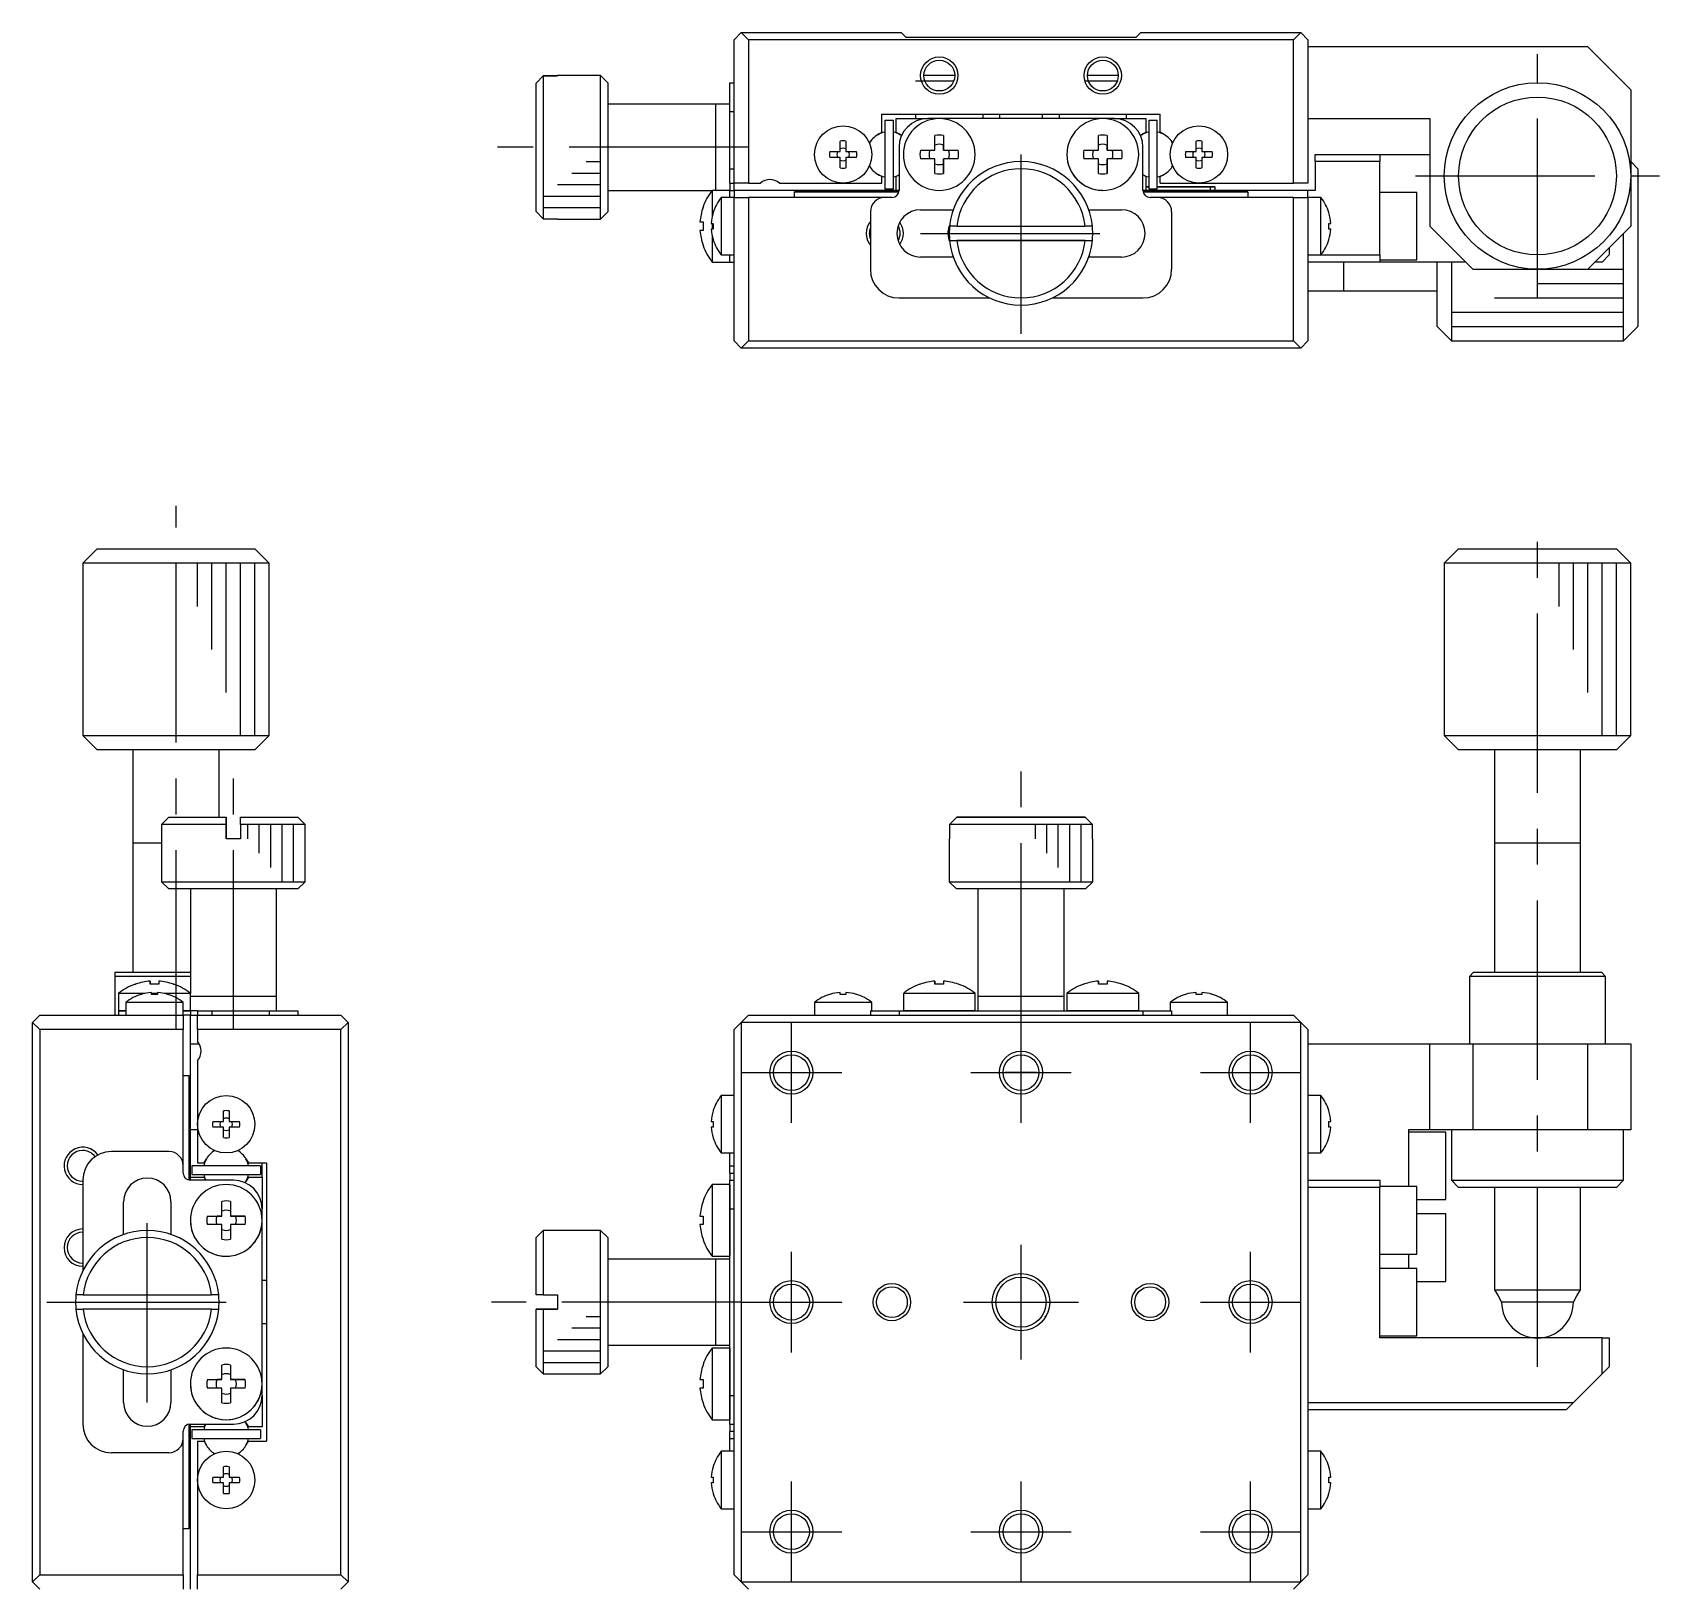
# Model space of a CAD drawing. Extents: x 156 to 438, y -4 to 167.
# Drawn here: x 197.5 to 310.9, y 58.8 to 167 of the extents above; entities that cross this region are included whole.
import ezdxf

# ---------------------------------------------------------------- set-up
doc = ezdxf.new("R2010")
doc.units = 0
doc.header["$LTSCALE"] = 10
doc.linetypes.add('CENTER', pattern=[2, 1.25, -0.25, 0.25, -0.25])
doc.layers.get('0').update_dxf_attribs({"linetype": 'CONTINUOUS'})
doc.layers.add('CENTER', color=1, linetype='CENTER')

msp = doc.modelspace()

# ---------------------------------------------------------------- linework, layer by layer
at = {"color": 7, "linetype": 'CONTINUOUS'}
for p, q in [((246.4, 166.5), (246.9, 167)), ((246.9, 167), (247.4, 166.5)), ((246.9, 167), (258.05, 167)), ((258.4, 166.65), (258.05, 167)), ((274.75, 167), (274.4, 166.65)), ((274.75, 167), (285.9, 167)), ((285.4, 166.5), (285.9, 167)), ((285.9, 167), (286.4, 166.5)), ((246.4, 156.5), (246.4, 166.5)), ((247.4, 166.5), (247.4, 156.5)), ((285.4, 166.5), (247.4, 166.5)), ((265.100005, 166.65), (258.4, 166.65)), ((267.699995, 166.65), (265.100005, 166.65)), ((274.4, 166.65), (267.699995, 166.65)), ((285.4, 156.5), (285.4, 166.5)), ((286.4, 166.5), (286.4, 156.5)), ((305.9, 166), (286.4, 166)), ((308.9, 163), (305.9, 166)), ((232.6, 163.472125), (233.1, 163.974927)), ((232.6, 154.527853), (232.6, 163.472125)), ((233.1, 163.974948), (234.1, 163.974948)), ((233.1, 163.974927), (233.1, 154.025052)), ((234.1, 163.974927), (233.1, 163.974927)), ((237.1, 164), (234.1, 164)), ((234.1, 164), (234.1, 163.974927)), ((237.1, 154), (237.1, 164)), ((237.6, 163.5), (237.1, 164)), ((237.6, 163.5), (237.6, 154.5)), ((246.1, 161.5), (246.1, 163.5)), ((246.1, 163.5), (246.4, 163.5)), ((261.69781, 163.6), (259.05, 163.6)), ((260.7, 164), (259.625, 164)), ((261.775, 164), (260.7, 164)), ((273.09781, 163.6), (270.863283, 163.6)), ((272.1, 164), (271.025, 164)), ((273.175, 164), (272.1, 164)), ((308.9, 163), (308.9, 157)), ((245.1, 162), (237.6, 162)), ((245.1, 162), (245.1, 158.999936)), ((245.1, 162), (245.1, 159)), ((246.1, 162), (245.1, 162)), ((246.1, 157.5), (246.1, 161.5)), ((256.7, 161.3), (276.1, 161.3)), ((256.7, 160.044412), (256.7, 161.3)), ((259.05, 161.3), (259.05, 161)), ((263.75, 161), (263.75, 161.3)), ((264.9, 161.3), (264.9, 161)), ((267.9, 161), (267.9, 161.3)), ((269.05, 161.3), (269.05, 161)), ((273.75, 161), (273.75, 161.3)), ((276.1, 160.044412), (276.1, 161.3)), ((256.40625, 159.874815), (256.7, 160.044412)), ((256.9, 160.9), (257.5, 160.9)), ((256.9, 160.9), (256.9, 156.1)), ((256.9, 160.9), (257.5, 160.9)), ((257.5, 156.1), (257.5, 160.9)), ((257.7, 160.044412), (257.7, 161)), ((257.7, 161), (259.9, 161)), ((257.7, 160.044412), (257.99375, 159.874815)), ((257.9, 159.924836), (257.9, 159.928942)), ((260.700383, 161), (259.9, 161)), ((272.100383, 161), (260.700406, 161)), ((272.9, 161), (272.100406, 161)), ((272.9, 161), (275.1, 161)), ((274.80625, 159.874815), (275.1, 160.044412)), ((274.9, 159.928942), (274.9, 159.924835)), ((275.1, 161), (275.1, 160.044412)), ((275.3, 160.9), (275.9, 160.9)), ((275.3, 160.9), (275.3, 156.1)), ((275.3, 160.9), (275.9, 160.9)), ((275.9, 156.1), (275.9, 160.9)), ((276.39375, 159.874815), (276.1, 160.044412)), ((286.4, 161), (294.9, 161)), ((294.9, 161), (294.9, 153.5)), ((245.1, 159), (245.1, 156)), ((245.1, 158.999936), (245.1, 156)), ((253.8, 158.7), (253.8, 159.428709)), ((254.2, 159.428709), (254.2, 158.7)), ((257.9, 159), (257.9, 156)), ((259.384175, 158.800004), (260.400423, 158.800001)), ((260.400423, 158.800001), (260.400422, 159.816246)), ((261.000394, 158.799999), (261.000395, 159.141832)), ((261.000422, 159.816244), (261.000395, 159.141832)), ((261.000422, 159.816244), (261.000423, 158.799999)), ((261.000423, 158.799999), (262.016664, 158.799996)), ((270.784175, 158.800004), (271.800423, 158.800001)), ((271.800423, 158.800001), (271.800422, 159.816246)), ((272.400394, 158.799999), (272.400395, 159.141832)), ((272.400422, 159.816244), (272.400395, 159.141832)), ((272.400422, 159.816244), (272.400423, 158.799999)), ((272.400423, 158.799999), (273.416664, 158.799996)), ((274.9, 156), (274.9, 159)), ((278.6, 158.7), (278.6, 159.428709)), ((279, 159.428709), (279, 158.7)), ((253.071291, 158.7), (253.8, 158.7)), ((253.8, 158.3), (253.071291, 158.3)), ((253.8, 157.571291), (253.8, 158.3)), ((254.2, 158.7), (254.928709, 158.7)), ((254.2, 158.3), (254.2, 157.571291)), ((254.928709, 158.3), (254.2, 158.3)), ((260.400422, 158.200001), (259.384173, 158.200004)), ((260.400415, 157.183756), (260.400422, 158.200001)), ((261.000392, 157.858166), (261.000393, 158.199999)), ((261.000415, 157.183754), (261.000392, 157.858166)), ((261.000422, 158.199999), (261.000415, 157.183754)), ((262.016662, 158.199996), (261.000422, 158.199999)), ((271.800422, 158.200001), (270.784173, 158.200004)), ((271.800415, 157.183756), (271.800422, 158.200001)), ((272.400392, 157.858166), (272.400393, 158.199999)), ((272.400415, 157.183754), (272.400392, 157.858166)), ((272.400422, 158.199999), (272.400415, 157.183754)), ((273.416662, 158.199996), (272.400422, 158.199999)), ((277.871291, 158.7), (278.6, 158.7)), ((278.6, 158.3), (277.871291, 158.3)), ((278.6, 157.571291), (278.6, 158.3)), ((279, 158.7), (279.728709, 158.7)), ((279, 158.3), (279, 157.571291)), ((279.728709, 158.3), (279, 158.3)), ((286.9, 158), (286.9, 158.5)), ((286.9, 158.5), (291.4, 158.5)), ((286.9, 158), (286.9, 156)), ((291.4, 158), (286.9, 158)), ((291.4, 158.5), (291.4, 158)), ((291.4, 158.5), (294.9, 158.5)), ((291.4, 151.5), (291.4, 158)), ((309.4, 157.5), (308.9, 158)), ((246.1, 156.5), (246.1, 157.5)), ((246.1, 156.5), (246.1, 156)), ((246.1, 156.5), (246.4, 156.5)), ((247.4, 156.5), (246.4, 156.5)), ((246.4, 156), (246.4, 156.5)), ((247.4, 156.5), (248.238562, 156.5)), ((249.561438, 156.5), (254, 156.5)), ((254, 156.5), (256.7, 156.5)), ((256.7, 156.955588), (256.40625, 157.125185)), ((256.7, 156.5), (256.7, 156.955588)), ((257.9, 157.071058), (257.7, 156.955588)), ((257.7, 156), (257.7, 156.955588)), ((275.1, 156.955588), (274.9, 157.071058)), ((275.1, 156.955588), (275.1, 156)), ((276.1, 156.955588), (276.39375, 157.125185)), ((276.1, 156.5), (276.1, 156.955588)), ((276.1, 156.5), (278.8, 156.5)), ((278.8, 156.5), (285.4, 156.5)), ((286.4, 156.5), (285.4, 156.5)), ((308.9, 157), (308.9, 153.5)), ((309.4, 157.5), (309.4, 151.950189)), ((237.6, 156), (244.877609, 156)), ((244.877609, 156), (244.877655, 154.171537)), ((246.1, 156), (244.877609, 156)), ((245.502001, 155.5), (245.502001, 153.5)), ((246.4, 155.5), (245.502001, 155.5)), ((246.1, 155.5), (246.1, 156)), ((257.7, 156), (246.4, 156)), ((246.4, 156), (246.4, 155.5)), ((246.4, 145.5), (246.4, 155.5)), ((246.4, 155.5), (247.4, 155.5)), ((247.4, 155.5), (247.4, 145.5)), ((256.9, 155.5), (247.4, 155.5)), ((250.6, 155.9), (257.889898, 155.9)), ((257.889898, 155.9), (250.6, 155.9)), ((250.6, 155.5), (250.6, 155.9)), ((256.9, 156.1), (257.5, 156.1)), ((257.4, 155.5), (256.9, 155.5)), ((257.9, 156), (257.7, 156)), ((275.1, 156), (274.9, 156)), ((274.910102, 155.9), (282.2, 155.9)), ((282.2, 155.9), (274.910102, 155.9)), ((275.1, 156.25), (275.3, 156.25)), ((275.3, 156.25), (275.1, 156.25)), ((286.4, 156), (275.1, 156)), ((275.3, 156.1), (275.9, 156.1)), ((275.9, 155.5), (275.4, 155.5)), ((275.9, 156.25), (279.6, 156.25)), ((279.6, 156.25), (275.9, 156.25)), ((285.4, 155.5), (275.9, 155.5)), ((279.6, 156), (279.6, 156.25)), ((279.9, 156.25), (279.6, 156.25)), ((279.6, 156.25), (279.9, 156.25)), ((279.9, 156.25), (279.9, 156)), ((282.2, 155.9), (282.2, 155.5)), ((285.4, 155.5), (286.4, 155.5)), ((285.4, 145.5), (285.4, 155.5)), ((286.4, 155.5), (286.4, 156)), ((286.9, 156), (286.4, 156)), ((287.297999, 155.5), (286.4, 155.5)), ((286.4, 155.5), (286.4, 154.8)), ((287.297999, 151.5), (287.297999, 155.5)), ((294, 155.85), (291.4, 155.85)), ((294, 151.15), (294, 155.85)), ((233.1, 154.025052), (232.6, 154.527853)), ((237.1, 154), (237.6, 154.5)), ((244.234801, 154.816245), (244.234806, 154.85)), ((244.234806, 154.85), (244.234812, 154.816245)), ((244.944268, 154.45), (244.944268, 154.428709)), ((255.9, 154.5), (255.9, 150.5)), ((259.4, 154.65), (261.680095, 154.65)), ((271.119905, 154.65), (273.4, 154.65)), ((276.9, 154.5), (276.9, 150.5)), ((286.4, 154.8), (286.4, 152.2)), ((287.855732, 154.428709), (287.855732, 154.45)), ((233.1, 154.025052), (234.1, 154.025052)), ((234.1, 154.025052), (234.1, 154)), ((234.1, 154), (237.1, 154)), ((244.022678, 153.8), (244.234831, 153.8)), ((244.234831, 153.2), (244.022678, 153.2)), ((244.234831, 153.8), (244.234831, 153.2)), ((244.812525, 153.7), (244.944268, 153.7)), ((244.944268, 153.3), (244.812525, 153.3)), ((244.877657, 153.7), (244.877657, 153.3)), ((244.944268, 153.7), (244.944268, 153.3)), ((245.502001, 153.5), (245.502001, 151.5)), ((261.927864, 153.5), (261.425063, 153.5)), ((261.927864, 153.5), (270.872136, 153.5)), ((271.374937, 153.5), (270.872136, 153.5)), ((287.855732, 153.7), (287.987475, 153.7)), ((287.855732, 153.3), (287.855732, 153.7)), ((287.987475, 153.3), (287.855732, 153.3)), ((294.9, 153.5), (297.9, 150.5)), ((305.9, 150.5), (308.9, 153.5)), ((244.234806, 152.15), (244.234801, 152.183755)), ((244.234812, 152.183755), (244.234806, 152.15)), ((244.877655, 152.828463), (244.877609, 151)), ((244.944268, 152.571291), (244.944268, 152.55)), ((261.425063, 152.5), (261.927864, 152.5)), ((261.425063, 152.5), (271.374937, 152.5)), ((270.872136, 152.5), (261.927864, 152.5)), ((270.872136, 152.5), (271.374937, 152.5)), ((286.4, 152.2), (286.4, 145.5)), ((287.855732, 152.55), (287.855732, 152.571291)), ((307.4, 152), (307.4, 151.5)), ((308.4, 151.941132), (308.4, 153)), ((244.877609, 151), (246.1, 151)), ((245.502001, 151.5), (246.4, 151.5)), ((246.1, 151), (246.1, 151.5)), ((246.1, 151), (246.4, 151)), ((261.680095, 151.35), (259.4, 151.35)), ((273.4, 151.35), (271.119905, 151.35)), ((286.4, 151.5), (287.297999, 151.5)), ((291.4, 151), (286.4, 151)), ((287.297999, 151.5), (291.4, 151.5)), ((288.9, 148.999995), (288.9, 151)), ((291.4, 151.5), (291.4, 151)), ((291.4, 151.15), (294, 151.15)), ((297.4, 151), (291.4, 151)), ((295.4, 146.5), (295.4, 151)), ((296.4, 151), (296.4, 145.5)), ((306.9, 151), (306.4, 151)), ((306.9, 151), (307.4, 151.5)), ((308.4, 145.5), (308.4, 151.941132)), ((309.4, 151.950189), (309.4, 146.5)), ((297.9, 150.5), (302.4, 150.5)), ((302.4, 150.5), (305.9, 150.5)), ((305.4, 150.5), (308.4, 150.5)), ((286.4, 149), (288.9, 149)), ((288.895, 149), (288.9, 149)), ((288.9, 149), (288.905, 149)), ((288.9, 149), (295.4, 149)), ((257.9, 148.5), (264.220551, 148.5)), ((268.579449, 148.5), (274.9, 148.5)), ((295.4, 146.5), (296.4, 145.5)), ((308.4, 145.5), (309.4, 146.5)), ((246.9, 145), (246.4, 145.5)), ((247.4, 145.5), (246.9, 145)), ((247.4, 145.5), (285.4, 145.5)), ((285.9, 145), (285.4, 145.5)), ((286.4, 145.5), (285.9, 145)), ((296.4, 145.5), (308.4, 145.5)), ((285.9, 145), (246.9, 145)), ((202, 131), (201, 130)), ((202, 131), (207.549811, 131)), ((207.549811, 131), (213, 131)), ((214, 130), (213, 131)), ((296.9, 131), (295.9, 130)), ((296.9, 131), (307.9, 131)), ((296.900226, 131), (307.9, 131)), ((308.9, 130), (307.9, 131)), ((207.558868, 130), (201, 130)), ((201, 130), (201, 118)), ((214, 130), (207.558868, 130)), ((214, 118), (214, 130)), ((295.900267, 130), (295.9, 130)), ((295.9, 130), (295.9, 118)), ((308.9, 130), (295.900267, 130)), ((308.9, 118), (308.9, 130)), ((201, 118), (214, 118)), ((201, 118), (202, 117)), ((213, 117), (214, 118)), ((295.9, 118), (308.9, 118)), ((295.9, 118), (296.9, 117)), ((307.9, 117), (308.9, 118)), ((213, 117), (202, 117)), ((204.5, 117), (204.5, 110.5)), ((210.5, 112.3), (210.5, 117)), ((307.9, 117), (296.9, 117)), ((299.4, 117), (299.4, 110.5)), ((305.4, 110.5), (305.4, 117)), ((207, 112.3), (206.5, 111.8)), ((207, 112.3), (211, 112.3)), ((211, 112.3), (211, 111.8)), ((211, 111.8), (211, 112.3)), ((212, 112.3), (216, 112.3)), ((212, 111.8), (212, 112.3)), ((216.5, 111.8), (216, 112.3)), ((261.425063, 111.8), (261.927864, 112.3)), ((261.927864, 112.3), (270.872136, 112.3)), ((270.872136, 112.3), (261.927864, 112.3)), ((270.872136, 112.3), (271.374937, 111.8)), ((211, 111.8), (206.5, 111.8)), ((206.5, 111.8), (206.5, 107.8)), ((211, 111.8), (211, 110.8)), ((211, 110.8), (211, 111.8)), ((216.5, 111.8), (212, 111.8)), ((212, 111.8), (212, 110.8)), ((216.5, 107.8), (216.5, 111.8)), ((271.374937, 111.8), (261.425063, 111.8)), ((261.425063, 111.8), (261.425063, 110.8)), ((271.374937, 110.8), (271.374937, 111.8)), ((206.5, 110.5), (204.499995, 110.5)), ((204.5, 110.505), (204.5, 110.5)), ((204.5, 110.5), (204.5, 110.495)), ((204.5, 110.5), (204.5, 101.5)), ((206.499988, 110.5), (204.649315, 110.5)), ((212, 110.8), (211, 110.8)), ((261.425063, 110.8), (261.4, 110.8)), ((261.425063, 110.8), (261.4, 110.8)), ((261.4, 110.8), (261.4, 107.8)), ((271.4, 110.8), (271.374937, 110.8)), ((271.4, 110.8), (271.374937, 110.8)), ((271.4, 107.8), (271.4, 110.8)), ((305.399562, 110.5), (299.399995, 110.5)), ((299.4, 110.505), (299.4, 110.5)), ((305.399555, 110.5), (299.4, 110.5)), ((299.4, 110.5), (299.4, 110.495)), ((299.4, 110.5), (299.4, 101.500019)), ((305.400005, 110.5), (305.399562, 110.5)), ((305.4, 110.5), (305.4, 110.505)), ((305.4, 110.495), (305.4, 110.5)), ((305.4, 101.500019), (305.4, 110.5)), ((206.5, 107.8), (216.5, 107.8)), ((206.5, 107.8), (207, 107.3)), ((216, 107.3), (216.5, 107.8)), ((261.4, 107.8), (271.4, 107.8)), ((261.4, 107.8), (261.9, 107.3)), ((270.9, 107.3), (271.4, 107.8)), ((216, 107.3), (207, 107.3)), ((208.5, 107.3), (208.5, 100.022607)), ((214.5, 99.8), (214.5, 107.3)), ((270.9, 107.3), (261.9, 107.3)), ((263.4, 107.3), (263.4, 99.8)), ((269.4, 99.8), (269.4, 107.3)), ((203.25, 101.5), (208.5, 101.5)), ((203.25, 101.2), (203.25, 101.5)), ((208.5, 101.2), (203.25, 101.2)), ((203.25, 98.5), (203.25, 101.2)), ((297.95, 101.5), (297.65, 101.2)), ((307.15, 101.2), (297.65, 101.2)), ((297.65, 101.2), (297.65, 96.5)), ((297.95, 101.5), (306.85, 101.5)), ((307.15, 101.2), (306.85, 101.5)), ((307.15, 96.5), (307.15, 101.2)), ((205.329897, 100.022653), (203.5, 100.022607)), ((203.5, 100.022607), (203.5, 98.800108)), ((204.683754, 100.665416), (204.65, 100.66541)), ((204.65, 100.66541), (204.683756, 100.665405)), ((205.071291, 99.955732), (205.05, 99.955732)), ((205.699996, 100.665435), (205.699999, 100.87755)), ((206.299996, 100.665435), (205.699996, 100.665435)), ((205.699999, 100.87755), (205.699999, 100.665435)), ((205.8, 99.955732), (205.8, 100.087475)), ((205.999993, 100.022655), (205.8, 100.022655)), ((206.2, 99.955732), (205.8, 99.955732)), ((206.2, 100.022655), (205.999993, 100.022655)), ((206.2, 100.087475), (206.2, 99.955732)), ((206.299999, 100.87755), (206.299996, 100.665435)), ((208.5, 100.022607), (206.670103, 100.022653)), ((206.95, 99.955732), (206.928709, 99.955732)), ((207.35, 100.66541), (207.316244, 100.665416)), ((207.316246, 100.665405), (207.35, 100.66541)), ((208.5, 98.800108), (208.5, 100.022607)), ((211.5, 99.8), (208.5, 99.8)), ((211.5, 99.8), (208.5, 99.8)), ((214.5, 99.8), (211.5, 99.8)), ((214.5, 99.8), (211.5, 99.8)), ((214.5, 98.8), (214.5, 99.8)), ((253.071291, 99.955732), (253.05, 99.955732)), ((253.8, 99.955732), (253.8, 100.087475)), ((254.2, 99.955732), (253.8, 99.955732)), ((254.2, 100.087475), (254.2, 99.955732)), ((254.95, 99.955732), (254.928709, 99.955732)), ((258.200406, 100.022655), (258.200383, 98.800156)), ((263.200406, 100.02256), (258.200406, 100.022655)), ((259.384175, 100.665435), (259.350418, 100.665436)), ((259.384173, 100.665435), (259.350418, 100.665436)), ((260.400415, 100.665416), (260.400422, 100.87755)), ((261.000415, 100.665405), (260.400415, 100.665416)), ((260.400422, 100.87755), (260.400417, 100.665416)), ((261.000422, 100.877539), (261.000415, 100.665405)), ((262.050418, 100.665385), (262.016662, 100.665385)), ((262.050418, 100.665385), (262.016664, 100.665385)), ((263.200383, 98.800061), (263.200406, 100.02256)), ((266.4, 99.8), (263.4, 99.8)), ((266.4, 99.8), (263.4, 99.8)), ((263.4, 99.8), (263.4, 98.8)), ((269.4, 99.8), (266.4, 99.8)), ((269.4, 99.8), (266.4, 99.8)), ((269.4, 98.8), (269.4, 99.8)), ((269.600406, 100.022655), (269.600383, 98.800156)), ((274.600406, 100.02256), (269.600406, 100.022655)), ((270.784175, 100.665435), (270.750418, 100.665436)), ((270.784173, 100.665435), (270.750418, 100.665436)), ((271.800415, 100.665416), (271.800422, 100.87755)), ((272.400415, 100.665405), (271.800415, 100.665416)), ((271.800422, 100.87755), (271.800417, 100.665416)), ((272.400422, 100.877539), (272.400415, 100.665405)), ((273.450418, 100.665385), (273.416662, 100.665385)), ((273.450418, 100.665385), (273.416664, 100.665385)), ((274.600383, 98.800061), (274.600406, 100.02256)), ((277.871291, 99.955732), (277.85, 99.955732)), ((278.6, 99.955732), (278.6, 100.087475)), ((279, 99.955732), (278.6, 99.955732)), ((279, 100.087475), (279, 99.955732)), ((279.75, 99.955732), (279.728709, 99.955732)), ((204, 98.800137), (203.5, 98.800108)), ((203.5, 98.8), (203.5, 98.5)), ((203.5, 98.8), (204, 98.8)), ((208, 99.397999), (204, 99.397999)), ((204, 99.397999), (204, 98.5)), ((208, 98.5), (208, 99.397999)), ((208.5, 98.800108), (208, 98.800137)), ((208, 98.8), (208.5, 98.8)), ((208.5, 98.800108), (208.5, 98.8)), ((209, 98.8), (208.5, 98.8)), ((209, 98.8), (209, 98.5)), ((209, 98.8), (210, 98.8)), ((210, 98.8), (214, 98.8)), ((214, 98.8), (216, 98.8)), ((216, 98.8), (216, 98.5)), ((256, 99.397999), (252, 99.397999)), ((252, 99.397999), (252, 98.5)), ((255.9, 98.8), (257.9, 98.8)), ((255.9, 98.8), (255.9, 98.5)), ((256, 98.8), (256, 99.397999)), ((257.9, 98.8), (274.9, 98.8)), ((263.200383, 98.800061), (258.200383, 98.800156)), ((259.400383, 98.800133), (259.400383, 98.8)), ((274.600383, 98.800061), (269.600383, 98.800156)), ((270.800383, 98.800133), (270.800383, 98.8)), ((274.9, 98.8), (276.9, 98.8)), ((280.8, 99.397999), (276.8, 99.397999)), ((276.8, 99.397999), (276.8, 98.8)), ((276.9, 98.8), (276.9, 98.5)), ((280.8, 98.5), (280.8, 99.397999)), ((197.5, 98), (198, 98.5)), ((197.5, 59), (197.5, 98)), ((198, 97.5), (197.5, 98)), ((198, 98.5), (208, 98.5)), ((208, 98.5), (208, 97.5)), ((208.5, 98.5), (208, 98.5)), ((208.5, 98.5), (209, 98.5)), ((208.5, 87.2), (208.5, 98.5)), ((209, 98.5), (219, 98.5)), ((209, 97.5), (209, 98.5)), ((219, 98.5), (219.5, 98)), ((219.5, 98), (219, 97.5)), ((219.5, 98), (219.5, 59)), ((246.9, 98), (246.4, 97.5)), ((247.4, 98.5), (246.9, 98)), ((285.9, 98), (246.9, 98)), ((246.9, 98), (246.9, 59)), ((247.4, 98.5), (285.4, 98.5)), ((285.9, 98), (285.4, 98.5)), ((286.4, 97.5), (285.9, 98)), ((285.9, 59), (285.9, 98)), ((198, 97.5), (198, 59.5)), ((208, 97.5), (198, 97.5)), ((208, 88), (208, 97.5)), ((208.5, 96.5), (209.116025, 96.5)), ((209, 97.5), (209, 96.661438)), ((219, 97.5), (209, 97.5)), ((219, 59.5), (219, 97.5)), ((246.4, 59.5), (246.4, 97.5)), ((286.4, 97.5), (286.4, 89.3)), ((286.4, 96.5), (294.9, 96.5)), ((294.9, 96.5), (297.9, 96.5)), ((294.9, 90.5), (294.9, 96.5)), ((297.9, 96.5), (305.9, 96.5)), ((297.9, 96.5), (297.9, 90.5)), ((305.9, 96.5), (308.9, 96.5)), ((305.9, 90.5), (305.9, 96.5)), ((308.9, 96.5), (308.9, 90.5)), ((209, 95.338562), (209, 90.9)), ((208, 94.3), (208.4, 94.3)), ((208.4, 94.3), (208.4, 87.010102)), ((245.502001, 92.9), (245.502001, 88.9)), ((246.4, 92.9), (245.502001, 92.9)), ((287.297999, 92.9), (286.4, 92.9)), ((287.297999, 88.9), (287.297999, 92.9)), ((209, 90.9), (209, 88.2)), ((210.071291, 91.1), (210.8, 91.1)), ((210.8, 91.1), (210.8, 91.828709)), ((211.2, 91.828709), (211.2, 91.1)), ((211.2, 91.1), (211.928709, 91.1)), ((244.812525, 91.1), (244.944268, 91.1)), ((244.944268, 91.85), (244.944268, 91.828709)), ((244.944268, 91.1), (244.944268, 90.7)), ((287.855732, 91.828709), (287.855732, 91.85)), ((287.855732, 91.1), (287.987475, 91.1)), ((287.855732, 90.7), (287.855732, 91.1)), ((209, 90.5), (208.5, 90.5)), ((210.8, 90.7), (210.071291, 90.7)), ((210.8, 89.971291), (210.8, 90.7)), ((211.2, 90.7), (211.2, 89.971291)), ((211.928709, 90.7), (211.2, 90.7)), ((244.944268, 90.7), (244.812525, 90.7)), ((244.944268, 89.971291), (244.944268, 89.95)), ((287.987475, 90.7), (287.855732, 90.7)), ((287.855732, 89.95), (287.855732, 89.971291)), ((293.4, 90.5), (293.4, 86.55)), ((294.9, 90.5), (293.4, 90.5)), ((296, 90.35), (293.4, 90.35)), ((297.9, 90.5), (294.9, 90.5)), ((296, 85.65), (296, 90.35)), ((296.4, 90.5), (296.4, 87)), ((305.9, 90.5), (297.9, 90.5)), ((308.9, 90.5), (305.9, 90.5)), ((308.4, 87), (308.4, 90.5)), ((207, 89), (203, 89)), ((209.455588, 88.2), (209.625185, 88.49375)), ((212.374815, 88.49375), (212.544412, 88.2)), ((245.502001, 88.9), (246.4, 88.9)), ((246.1, 88), (246.1, 88.9)), ((286.4, 89.3), (286.4, 86.7)), ((286.4, 88.9), (287.297999, 88.9)), ((208, 87.5), (208, 88)), ((213.4, 88), (208.6, 88)), ((208.6, 88), (208.6, 87.4)), ((208.6, 87.4), (213.4, 87.4)), ((209, 88.2), (209.455588, 88.2)), ((212.544412, 88.2), (213.8, 88.2)), ((213.4, 88), (213.4, 87.4)), ((213.5, 87.2), (213.5, 88.2)), ((213.8, 88.2), (213.8, 68.8)), ((246.1, 88), (246.4, 88)), ((246.1, 87.5), (246.1, 88)), ((246.1, 87.5), (246.4, 87.5)), ((246.1, 87.5), (246.1, 87)), ((201, 87), (201, 80.679449)), ((208.5, 87), (208.5, 87.2)), ((208.5, 87.2), (209.455588, 87.2)), ((211.5, 87), (208.5, 87)), ((209.571058, 87), (209.455588, 87.2)), ((212.544412, 87.2), (212.374815, 86.90625)), ((212.424836, 87), (212.428942, 87)), ((212.544412, 87.2), (213.5, 87.2)), ((213.5, 87.2), (213.5, 85)), ((244.877657, 86.700406), (244.877562, 81.700406)), ((246.1, 86.700383), (244.877657, 86.700406)), ((246.1, 87), (246.4, 87)), ((246.1, 85), (246.1, 87)), ((246.100156, 86.700383), (246.100061, 81.700383)), ((286.4, 87), (291.4, 87)), ((286.4, 86.7), (286.4, 85.5)), ((291.4, 86.5), (286.4, 86.5)), ((291.4, 87), (291.4, 86.5)), ((294, 86.55), (291.4, 86.55)), ((291.4, 76), (291.4, 86.5)), ((294, 81.85), (294, 86.55)), ((296.4, 87), (308.4, 87)), ((296.4, 87), (296.9, 86.5)), ((307.9, 86.5), (296.9, 86.5)), ((299.4, 86.499981), (299.4, 79.366025)), ((305.4, 79.366025), (305.4, 86.499981)), ((307.9, 86.5), (308.4, 87)), ((203.85, 83.219905), (203.85, 85.5)), ((207.15, 85.5), (207.15, 83.219905)), ((210.7, 84.500422), (210.7, 85.516663)), ((211.3, 85.516663), (211.3, 84.500422)), ((244.234832, 85.550418), (244.234831, 85.516663)), ((286.4, 85.5), (286.4, 83.6)), ((294, 85.65), (296, 85.65)), ((209.683755, 84.500418), (210.7, 84.500422)), ((209.683755, 84.500418), (210.358167, 84.500393)), ((210.7, 84.500393), (210.358167, 84.500393)), ((211.3, 84.500422), (212.316245, 84.500418)), ((211.641833, 84.500393), (211.3, 84.500393)), ((212.316245, 84.500418), (211.641833, 84.500393)), ((213.5, 84.200406), (213.5, 85)), ((213.5, 72.800406), (213.5, 84.200383)), ((244.022678, 84.500422), (244.234812, 84.500418)), ((244.234812, 84.500418), (244.234801, 83.900418)), ((246.1, 85), (246.4, 85)), ((246.1, 72), (246.1, 85)), ((296, 84.65), (294, 84.65)), ((296, 79.95), (296, 84.65)), ((210.7, 83.900422), (209.683755, 83.900418)), ((210.7, 82.884174), (210.7, 83.900422)), ((211.3, 83.900422), (211.3, 82.884174)), ((212.316245, 83.900418), (211.3, 83.900422)), ((233.1, 83.5), (232.6, 83)), ((232.6, 78.999905), (232.6, 83)), ((233.1, 83.5), (233.1, 78.999894)), ((237.1, 83.5), (233.1, 83.5)), ((237.1, 73.5), (237.1, 83.5)), ((237.6, 83), (237.1, 83.5)), ((237.6, 83), (237.6, 74)), ((244.234801, 83.900418), (244.022666, 83.900422)), ((244.234781, 82.884174), (244.234781, 82.850418)), ((286.4, 83.6), (286.4, 82.9)), ((286.4, 82.9), (286.4, 81)), ((244.877562, 81.700406), (246.1, 81.700383)), ((291.4, 81.85), (294, 81.85)), ((293.4, 81.85), (293.4, 80.85)), ((245.1, 81.5), (237.6, 81.5)), ((245.1, 81.5), (245.1, 75.5)), ((245.1, 81.5), (245.1, 75.5)), ((246.1, 81.5), (245.1, 81.5)), ((286.4, 81), (286.4, 79.999995)), ((294, 80.85), (291.4, 80.85)), ((294, 76.15), (294, 80.85)), ((213.8, 80), (213.5, 80)), ((286.4, 79.999995), (286.4, 79.8)), ((286.4, 79.8), (286.4, 77.2)), ((294, 79.95), (296, 79.95)), ((201.027875, 79.000095), (200.525073, 79.000106)), ((201.027875, 79.000095), (209.972147, 78.999905)), ((210.474948, 78.999894), (209.972147, 78.999905)), ((233.1, 78.999894), (232.6, 78.999905)), ((233.1, 78.999894), (234.1, 78.999894)), ((234.1, 78.999894), (234.1, 77.999894)), ((299.4, 79.366025), (305.4, 79.366025)), ((299.4, 79.366025), (299.65, 78.933013)), ((299.65, 78.933013), (299.9, 78.5)), ((304.9, 78.5), (299.9, 78.5)), ((304.9, 78.5), (305.15, 78.933013)), ((305.15, 78.933013), (305.4, 79.366025)), ((200.525052, 78.000106), (201.027853, 78.000095)), ((209.972125, 77.999905), (201.027853, 78.000095)), ((209.972125, 77.999905), (210.474927, 77.999894)), ((233.1, 78.000106), (232.6, 78.000095)), ((232.6, 77.999905), (232.6, 78.000095)), ((232.6, 77.999905), (233.1, 77.999894)), ((232.6, 74), (232.6, 77.999905)), ((233.1, 78.000106), (234.1, 78.000106)), ((233.1, 77.999894), (233.1, 73.5)), ((234.1, 77.999894), (233.1, 77.999894)), ((286.4, 77.2), (286.4, 77.000005)), ((201, 76.320551), (201, 70)), ((213.5, 77), (213.8, 77)), ((286.4, 77.000005), (286.4, 74.099995)), ((291.4, 76.15), (294, 76.15)), ((306.9, 76), (291.4, 76)), ((306.9, 73.5), (306.9, 76)), ((306.9, 76), (307.4, 76)), ((307.4, 76), (307.4, 74)), ((237.6, 75.5), (245.1, 75.5)), ((244.877657, 75.300406), (244.877562, 70.300406)), ((246.1, 75.300383), (244.877657, 75.300406)), ((245.1, 75.5), (246.1, 75.5)), ((246.100156, 75.300383), (246.100061, 70.300383)), ((203.85, 71.5), (203.85, 73.780095)), ((207.15, 73.780095), (207.15, 71.5)), ((210.7, 73.100422), (210.7, 74.116663)), ((211.3, 74.116663), (211.3, 73.100422)), ((232.6, 74), (233.1, 73.5)), ((237.1, 73.5), (237.6, 74)), ((244.234832, 74.150418), (244.234831, 74.116663)), ((286.4, 74.099995), (286.4, 71.5)), ((307.4, 74), (306.9, 73.5)), ((209.683755, 73.100418), (210.7, 73.100422)), ((209.683755, 73.100418), (210.358167, 73.100393)), ((210.7, 73.100393), (210.358167, 73.100393)), ((211.3, 73.100422), (212.316245, 73.100418)), ((211.641833, 73.100393), (211.3, 73.100393)), ((212.316245, 73.100418), (211.641833, 73.100393)), ((213.5, 72), (213.5, 72.800383)), ((233.1, 73.5), (237.1, 73.5)), ((244.022678, 73.100422), (244.234812, 73.100418)), ((244.234812, 73.100418), (244.234801, 72.500418)), ((304.9, 71.5), (306.9, 73.5)), ((210.7, 72.500422), (209.683755, 72.500418)), ((210.7, 71.484174), (210.7, 72.500422)), ((211.3, 72.500422), (211.3, 71.484174)), ((212.316245, 72.500418), (211.3, 72.500422)), ((213.5, 72), (213.5, 69.8)), ((244.234801, 72.500418), (244.022666, 72.500422)), ((244.234781, 71.484174), (244.234781, 71.450418)), ((246.1, 72), (246.4, 72)), ((246.1, 70), (246.1, 72)), ((286.4, 71.5), (304.9, 71.5)), ((286.4, 71.5), (286.4, 59.5)), ((304.9, 71.5), (304.4, 71)), ((304.4, 71), (286.4, 71)), ((208, 69), (208, 69.5)), ((208.4, 69.989898), (208.4, 62.7)), ((208.5, 70), (211.5, 70)), ((208.5, 69.8), (208.5, 70)), ((209.455588, 69.8), (208.5, 69.8)), ((208.5, 58.5), (208.5, 69.8)), ((213.4, 69.6), (208.6, 69.6)), ((208.6, 69.6), (208.6, 69)), ((209.455588, 69.8), (209.571058, 70)), ((212.374815, 70.09375), (212.544412, 69.8)), ((213.5, 69.8), (212.544412, 69.8)), ((213.4, 69.6), (213.4, 69)), ((244.877562, 70.300406), (246.1, 70.300383)), ((246.1, 70), (246.4, 70)), ((246.1, 70), (246.1, 69.5)), ((246.1, 69.5), (246.4, 69.5)), ((246.1, 69), (246.1, 69.5)), ((208, 59.5), (208, 69)), ((208.6, 69), (213.4, 69)), ((209, 68.8), (209.455588, 68.8)), ((209, 68.8), (209, 66.1)), ((209.455588, 68.8), (209.625185, 68.50625)), ((212.374815, 68.50625), (212.544412, 68.8)), ((212.544412, 68.8), (213.8, 68.8)), ((245.502001, 68.1), (245.502001, 64.1)), ((246.4, 68.1), (245.502001, 68.1)), ((246.1, 69), (246.4, 69)), ((246.1, 68.1), (246.1, 69)), ((287.297999, 68.1), (286.4, 68.1)), ((287.297999, 64.1), (287.297999, 68.1)), ((207, 68), (203, 68)), ((210.8, 66.3), (210.8, 67.028709)), ((211.2, 67.028709), (211.2, 66.3)), ((244.944268, 67.05), (244.944268, 67.028709)), ((287.855732, 67.028709), (287.855732, 67.05)), ((209, 66.1), (209, 59.5)), ((210.071291, 66.3), (210.8, 66.3)), ((210.8, 65.9), (210.071291, 65.9)), ((210.8, 65.171291), (210.8, 65.9)), ((211.2, 66.3), (211.928709, 66.3)), ((211.2, 65.9), (211.2, 65.171291)), ((211.928709, 65.9), (211.2, 65.9)), ((244.812525, 66.3), (244.944268, 66.3)), ((244.944268, 65.9), (244.812525, 65.9)), ((244.944268, 66.3), (244.944268, 65.9)), ((287.855732, 66.3), (287.987475, 66.3)), ((287.855732, 65.9), (287.855732, 66.3)), ((287.987475, 65.9), (287.855732, 65.9)), ((244.944268, 65.171291), (244.944268, 65.15)), ((287.855732, 65.15), (287.855732, 65.171291)), ((245.502001, 64.1), (246.4, 64.1)), ((286.4, 64.1), (287.297999, 64.1)), ((208.4, 62.7), (208, 62.7)), ((197.5, 59), (198, 59.5)), ((198, 58.5), (197.5, 59)), ((198, 59.5), (208, 59.5)), ((208, 59.5), (208, 58.5)), ((209, 59.5), (219, 59.5)), ((209, 58.5), (209, 59.5)), ((219, 59.5), (219.5, 59)), ((219.5, 59), (219, 58.5)), ((246.4, 59.5), (246.9, 59)), ((246.9, 59), (285.9, 59)), ((246.9, 59), (247.4, 58.5)), ((285.4, 58.5), (285.9, 59)), ((285.9, 59), (286.4, 59.5))]:
    msp.add_line(p, q, dxfattribs=at)
at = {"color": 9, "linetype": 'CONTINUOUS'}
for p, q in [((246.1, 161.5), (246.4, 161.5)), ((246.1, 157.5), (246.4, 157.5)), ((246.1, 156), (246.4, 156)), ((204.649315, 110.5), (204.5, 110.5)), ((305.399877, 110.5), (305.399555, 110.5)), ((208.5, 98.8), (208.5, 98.5)), ((210, 98.8), (210, 98.5)), ((214, 98.8), (214, 98.5)), ((257.9, 98.8), (257.9, 98.5)), ((274.9, 98.8), (274.9, 98.5))]:
    msp.add_line(p, q, dxfattribs=at)
at = {"color": 3, "linetype": 'CONTINUOUS'}
for p, q in [((236.1, 158), (237.1, 158)), ((235.1, 157.2), (237.1, 157.2)), ((233.1, 155.6), (237.1, 155.6)), ((234.1, 156.4), (237.1, 156.4)), ((233.1, 154.8), (237.1, 154.8)), ((302.4, 149.5), (308.4, 149.5)), ((296.4, 147.5), (308.4, 147.5)), ((299.4, 148.5), (308.4, 148.5)), ((296.4, 146.5), (308.4, 146.5)), ((209, 127), (209, 130)), ((210, 124), (210, 130)), ((211, 121), (211, 130)), ((212, 118), (212, 130)), ((213, 118), (213, 130)), ((303.9, 127), (303.9, 130)), ((304.9, 124), (304.9, 130)), ((305.9, 121), (305.9, 130)), ((306.9, 118), (306.9, 130)), ((307.9, 118), (307.9, 130)), ((212.5, 110.800365), (212.5, 111.8)), ((213.3, 109.800722), (213.3, 111.8)), ((214.1, 108.800357), (214.1, 111.8)), ((214.9, 107.8), (214.9, 111.8)), ((215.7, 107.8), (215.7, 111.8)), ((267.4, 110.8), (267.4, 111.8)), ((268.2, 109.8), (268.2, 111.8)), ((269, 108.8), (269, 111.8)), ((269.8, 107.8), (269.8, 111.8)), ((270.6, 107.8), (270.6, 111.8)), ((236.1, 77.5), (237.1, 77.5)), ((235.1, 76.7), (237.1, 76.7)), ((233.1, 75.1), (237.1, 75.1)), ((234.1, 75.9), (237.1, 75.9)), ((233.1, 74.3), (237.1, 74.3))]:
    msp.add_line(p, q, dxfattribs=at)
for centre, radius in [((260.7, 164), 1.3), ((272.1, 164), 1.3), ((250.4, 94.5), 1.5), ((266.4, 94.5), 1.5), ((282.4, 94.5), 1.5), ((250.4, 78.5), 1.5), ((257.4, 78.5), 1.3), ((275.4, 78.5), 1.3), ((282.4, 78.5), 1.5), ((250.4, 62.5), 1.5), ((266.4, 62.5), 1.5), ((282.4, 62.5), 1.5)]:
    msp.add_circle(centre, radius, dxfattribs=at)
at = {"color": 7, "linetype": 'CONTINUOUS'}
for centre, radius in [((260.7, 164), 1.075), ((272.1, 164), 1.075), ((302.4, 157), 6.5), ((302.4, 157), 5.5), ((254, 158.5), 2), ((278.8, 158.5), 2), ((250.4, 94.5), 1.25), ((266.4, 94.5), 1.25), ((282.4, 94.5), 1.25), ((211, 90.9), 2), ((250.4, 78.5), 1.25), ((257.4, 78.5), 1.075), ((266.4, 78.5), 2), ((266.4, 78.5), 1.75), ((275.4, 78.5), 1.075), ((282.4, 78.5), 1.25), ((211, 66.1), 2), ((250.4, 62.5), 1.25), ((266.4, 62.5), 1.25), ((282.4, 62.5), 1.25)]:
    msp.add_circle(centre, radius, dxfattribs=at)
for centre, radius, start, end in [((257.200001, 158.5), 1.5875, 100.89309, 120), ((257.200001, 158.5), 1.5875, 60.000031, 79.106984), ((259.9, 159), 2, 90, 180), ((260.700383, 158.5), 2.5, 89.999834, 179.999834), ((260.700406, 158.5), 2.5, 89.999834, 179.999834), ((260.700406, 158.5), 2.5, 269.999834, 89.999834), ((272.100383, 158.5), 2.5, 89.999834, 179.999834), ((272.100406, 158.5), 2.5, 89.999834, 179.999834), ((272.100406, 158.5), 2.5, 269.999834, 89.999834), ((272.9, 159), 2, 0, 90), ((275.600001, 158.5), 1.5875, 100.89309, 120), ((275.600001, 158.5), 1.5875, 60.000031, 79.106984), ((254, 158.5), 0.95, 77.846803, 102.153197), ((254, 158.5), 0.435085, 62.633517, 117.366483), ((257.314905, 158.385095), 1.75, 135, 148.118467), ((257.200001, 158.5), 1.5875, 135.000025, 149.566818), ((257.2, 158.5), 1.5875, 120, 135), ((257.2, 158.5), 1.5875, 56.455381, 60), ((260.700418, 158.5), 1.35, 167.160246, 192.839423), ((260.700393, 158.5), 0.708484, 154.947926, 205.051742), ((260.700393, 158.5), 0.708484, 64.947926, 115.051742), ((260.700418, 158.5), 1.35, 77.160246, 102.839423), ((260.700393, 158.5), 0.708484, 334.947926, 25.051742), ((260.700418, 158.5), 1.35, 347.160246, 12.839423), ((272.100418, 158.5), 1.35, 167.160246, 192.839423), ((272.100393, 158.5), 0.708484, 154.947926, 205.051742), ((272.100393, 158.5), 0.708484, 64.947926, 115.051742), ((272.100418, 158.5), 1.35, 77.160246, 102.839423), ((272.100393, 158.5), 0.708484, 334.947926, 25.051742), ((272.100418, 158.5), 1.35, 347.160246, 12.839423), ((275.6, 158.5), 1.5875, 120, 123.544619), ((275.6, 158.5), 1.5875, 45, 60), ((275.485095, 158.385095), 1.75, 31.881533, 45), ((275.600001, 158.5), 1.5875, 30.433263, 44.999751), ((278.8, 158.5), 0.95, 77.846803, 102.153197), ((278.8, 158.5), 0.435085, 62.633517, 117.366483), ((254, 158.5), 0.95, 167.846803, 192.153197), ((254, 158.5), 0.435085, 152.633517, 207.366483), ((254, 158.5), 0.435085, 242.633517, 297.366483), ((254, 158.5), 0.435085, 332.633517, 27.366483), ((254, 158.5), 0.95, 347.846803, 12.153197), ((257.314905, 158.614905), 1.75, 211.881533, 225), ((257.200001, 158.5), 1.5875, 210.433182, 225.000249), ((260.700383, 158.5), 2.5, 179.999834, 269.999834), ((260.700406, 158.5), 2.5, 179.999834, 269.999834), ((260.700393, 158.5), 0.708484, 244.947926, 295.051742), ((266.4, 153), 5, 5.73917, 174.260829), ((272.100383, 158.5), 2.5, 179.999834, 268.852367), ((272.100406, 158.5), 2.5, 179.999834, 269.999834), ((272.100393, 158.5), 0.708484, 244.947926, 295.051742), ((275.485095, 158.614905), 1.75, 315, 328.118467), ((275.600001, 158.5), 1.5875, 314.999975, 329.566737), ((278.8, 158.5), 0.95, 167.846803, 192.153197), ((278.8, 158.5), 0.435085, 152.633517, 207.366483), ((278.8, 158.5), 0.435085, 242.633517, 297.366483), ((278.8, 158.5), 0.435085, 332.633517, 27.366483), ((278.8, 158.5), 0.95, 347.846803, 12.153197), ((248.9, 155.75), 1, 48.590378, 131.409622), ((254, 158.5), 0.95, 257.846803, 282.153197), ((257.2, 158.5), 1.5875, 225, 240), ((257.200001, 158.5), 1.5875, 239.999969, 259.10691), ((257.200001, 158.5), 1.5875, 280.893016, 296.164144), ((260.700418, 158.5), 1.35, 257.160246, 282.839423), ((266.4, 153), 4.5, 6.37937, 173.62063), ((272.100418, 158.5), 1.35, 257.160246, 282.839423), ((275.600001, 158.5), 1.5875, 243.835776, 259.10691), ((275.600001, 158.5), 1.5875, 280.893016, 300), ((275.6, 158.5), 1.5875, 300, 315), ((278.8, 158.5), 0.95, 257.846803, 282.153197), ((248.000108, 153.5), 4, 141.317813, 160.275366), ((248, 153.5), 3.2, 141.317813, 162.729995), ((256.9, 154.5), 1, 90, 180), ((257.4, 156), 0.5, 270, 0), ((272.100383, 158.5), 2.5, 268.852367, 269.999834), ((275.4, 156), 0.5, 180, 270), ((275.9, 154.5), 1, 0, 90), ((284.8, 153.5), 3.2, 17.270005, 38.682187), ((248.000114, 153.5), 3.988734, 160.731797, 175.686606), ((248.000103, 153.5), 3.988734, 160.731797, 163.712238), ((248, 153.5), 3.193744, 163.094742, 176.40965), ((259.4, 153), 1.65, 90, 270), ((273.4, 153), 1.65, 270, 90), ((284.8, 153.5), 3.193744, 3.59035, 16.905258), ((248.000114, 153.5), 3.988734, 184.313394, 199.268203), ((248, 153.5), 3.193744, 183.59035, 196.905258), ((256.9, 153), 1.075, 158.471096, 180), ((256.9, 153), 1.075, 330.607618, 29.392382), ((266.4, 153), 5, 174.260829, 185.73917), ((266.4, 153), 5, 354.260829, 5.73917), ((284.8, 153.5), 3.193744, 343.094742, 356.40965), ((248.000108, 153.5), 4, 199.724634, 218.682187), ((248, 153.5), 3.2, 197.270005, 218.682187), ((256.9, 153), 1.075, 180, 201.528904), ((266.4, 153), 5, 185.73917, 354.260829), ((266.4, 153), 4.5, 186.37937, 353.62063), ((284.8, 153.5), 3.2, 321.317813, 342.729995), ((257.9, 150.5), 2, 180, 270), ((274.9, 150.5), 2, 270, 0), ((206, 96.900108), 4, 109.724634, 128.682187), ((206, 96.9), 3.2, 107.270005, 128.682187), ((205.999999, 96.900114), 3.988734, 94.313394, 109.268203), ((206, 96.9), 3.193744, 93.59035, 106.905258), ((206, 96.9), 3.193744, 73.094742, 86.40965), ((205.999999, 96.900114), 3.988734, 70.731797, 85.686606), ((206, 96.9), 3.2, 51.317813, 72.729995), ((206, 96.900108), 4, 51.317813, 70.275366), ((254, 96.9), 3.2, 107.270005, 128.682187), ((254, 96.9), 3.193744, 93.59035, 106.905258), ((254, 96.9), 3.193744, 73.094742, 86.40965), ((254, 96.9), 3.2, 51.317813, 72.729995), ((260.700347, 96.900108), 4, 109.723545, 128.681099), ((260.700346, 96.900108), 3.988734, 94.312305, 109.267114), ((260.700346, 96.900108), 3.988734, 70.730708, 85.685517), ((260.700347, 96.900108), 4, 51.316724, 70.274278), ((272.100347, 96.900108), 4, 109.723545, 128.681099), ((272.100346, 96.900108), 3.988734, 94.312305, 109.267114), ((272.100346, 96.900108), 3.988734, 70.730708, 85.685517), ((272.100347, 96.900108), 4, 51.316724, 70.274278), ((278.8, 96.9), 3.2, 107.270005, 128.682187), ((278.8, 96.9), 3.193744, 93.59035, 106.905258), ((278.8, 96.9), 3.193744, 73.094742, 86.40965), ((278.8, 96.9), 3.2, 51.317813, 72.729995), ((208.25, 96), 1, 318.590378, 41.409622), ((248, 90.9), 3.2, 141.317813, 162.729995), ((284.8, 90.9), 3.2, 17.270005, 38.682187), ((211, 90.9), 0.95, 167.846803, 192.153197), ((211, 90.9), 0.435085, 152.633517, 207.366483), ((211, 90.9), 0.95, 77.846803, 102.153197), ((211, 90.9), 0.435085, 62.633517, 117.366483), ((211, 90.9), 0.435085, 332.633517, 27.366483), ((211, 90.9), 0.95, 347.846803, 12.153197), ((248, 90.9), 3.193744, 163.094742, 176.40965), ((284.8, 90.9), 3.193744, 3.59035, 16.905258), ((211, 90.9), 0.435085, 242.633517, 297.366483), ((211, 90.9), 0.95, 257.846803, 282.153197), ((248, 90.9), 3.193744, 183.59035, 196.905258), ((248, 90.9), 3.2, 197.270005, 218.682187), ((284.8, 90.9), 3.2, 321.317813, 342.729995), ((284.8, 90.9), 3.193744, 343.094742, 356.40965), ((201, 88), 1.075, 90, 269.999606), ((201, 88), 1.075, 36.794922, 90), ((203, 87), 2, 90, 180), ((207, 88), 1, 0, 90), ((211, 87.699999), 1.5875, 150, 169.10691), ((211, 87.7), 1.5875, 135, 150), ((211, 87.699999), 1.5875, 120.433182, 135.000249), ((211.114905, 87.585095), 1.75, 121.881533, 135), ((211, 87.699999), 1.5875, 44.999751, 59.566818), ((210.885095, 87.585095), 1.75, 45, 58.118467), ((211, 87.7), 1.5875, 30, 45), ((211, 87.699999), 1.5875, 10.89309, 30), ((208.5, 87.5), 0.5, 180, 270), ((211, 87.699999), 1.5875, 190.893016, 206.164143), ((211, 87.699999), 1.5875, 330.000031, 349.106984), ((205.5, 85.5), 1.65, 0, 180), ((211, 84.200406), 2.5, 0.000001, 180), ((211.5, 85), 2, 0, 90), ((211, 87.7), 1.5875, 326.455381, 330), ((248.000108, 84.200347), 4, 141.316724, 160.274278), ((211, 84.200418), 1.35, 77.160412, 102.839588), ((248.000108, 84.200347), 3.988734, 160.730708, 175.685517), ((211, 84.200406), 2.5, 180, 0.000001), ((211, 84.200383), 2.5, 180, 358.852533), ((211, 84.200418), 1.35, 167.160412, 192.839588), ((211, 84.200393), 0.708484, 154.948092, 205.051908), ((211, 84.200393), 0.708484, 64.948092, 115.051908), ((211, 84.200393), 0.708484, 334.948092, 25.051908), ((211, 84.200418), 1.35, 347.160412, 12.839588), ((211, 84.200383), 2.5, 358.852533, 0.000001), ((201, 82.3), 1.075, 90, 269.999606), ((205.5, 78.5), 5, 5.737952, 174.259611), ((205.5, 78.5), 4.5, 6.378152, 173.619412), ((211, 84.200393), 0.708484, 244.948092, 295.051908), ((211, 84.200418), 1.35, 257.160412, 282.839588), ((248.000108, 84.200347), 3.988734, 184.312305, 199.267114), ((248.000108, 84.200347), 4, 199.723545, 218.681099), ((205.5, 78.5), 5, 174.259611, 185.737952), ((205.5, 78.5), 5, 354.259611, 5.737952), ((302.4, 78.5), 2.5, 180, 0), ((302.4, 78.5), 2.5, 180, 270), ((302.4, 78.5), 2.5, 270, 0), ((205.5, 78.5), 5, 185.737952, 354.259611), ((205.5, 78.5), 4.5, 186.378152, 353.619412), ((211, 72.800406), 2.5, 0.000001, 180), ((248.000108, 72.800347), 4, 141.316724, 160.274278), ((211, 72.800418), 1.35, 77.160412, 102.839588), ((248.000108, 72.800347), 3.988734, 160.730708, 175.685517), ((211, 72.800406), 2.5, 180, 0.000001), ((211, 72.800383), 2.5, 180, 358.852533), ((211, 72.800418), 1.35, 167.160412, 192.839588), ((211, 72.800393), 0.708484, 154.948092, 205.051908), ((211, 72.800393), 0.708484, 64.948092, 115.051908), ((211, 72.800393), 0.708484, 334.948092, 25.051908), ((211, 72.800418), 1.35, 347.160412, 12.839588), ((211, 72.800383), 2.5, 358.852533, 0.000001), ((205.5, 71.5), 1.65, 180, 0), ((211, 72.800393), 0.708484, 244.948092, 295.051908), ((211, 72.800418), 1.35, 257.160412, 282.839588), ((211.5, 72), 2, 270, 0), ((248.000108, 72.800347), 3.988734, 184.312305, 199.267114), ((248.000108, 72.800347), 4, 199.723545, 218.681099), ((203, 70), 2, 180, 270), ((208.5, 69.5), 0.5, 90, 180), ((211, 69.299999), 1.5875, 153.835776, 169.10691), ((211, 69.3), 1.5875, 30, 33.544619), ((211, 69.299999), 1.5875, 10.89309, 30), ((207, 69), 1, 270, 0), ((211, 69.299999), 1.5875, 190.893016, 209.999969), ((211, 69.3), 1.5875, 210, 225), ((211.114905, 69.414905), 1.75, 225, 238.118467), ((211, 69.299999), 1.5875, 225.000249, 239.566737), ((211, 69.299999), 1.5875, 300.433263, 314.999751), ((210.885095, 69.414905), 1.75, 301.881533, 315), ((211, 69.3), 1.5875, 315, 330), ((211, 69.299999), 1.5875, 330, 349.106984), ((248, 66.1), 3.2, 141.317813, 162.729995), ((284.8, 66.1), 3.2, 17.270005, 38.682187), ((211, 66.1), 0.95, 77.846803, 102.153197), ((248, 66.1), 3.193744, 163.094742, 176.40965), ((284.8, 66.1), 3.193744, 3.59035, 16.905258), ((211, 66.1), 0.95, 167.846803, 192.153197), ((211, 66.1), 0.435085, 152.633517, 207.366483), ((211, 66.1), 0.435085, 62.633517, 117.366483), ((211, 66.1), 0.435085, 332.633517, 27.366483), ((211, 66.1), 0.95, 347.846803, 12.153197), ((248, 66.1), 3.193744, 183.59035, 196.905258), ((284.8, 66.1), 3.193744, 343.094742, 356.40965), ((211, 66.1), 0.435085, 242.633517, 297.366483), ((211, 66.1), 0.95, 257.846803, 282.153197), ((248, 66.1), 3.2, 197.270005, 218.682187), ((284.8, 66.1), 3.2, 321.317813, 342.729995)]:
    msp.add_arc(centre, radius, start, end, dxfattribs=at)
at = {"color": 3, "linetype": 'CONTINUOUS'}
for centre, start, end in [((256.9, 153), 140.284863, 219.715137), ((256.9, 153), 323.387973, 36.612027), ((201, 88), 35.873861, 269.999606), ((201, 82.3), 90, 269.999606)]:
    msp.add_arc(centre, 1.3, start, end, dxfattribs=at)
at = {"color": 9, "linetype": 'CONTINUOUS'}
for start, end in [(157.380135, 206.133099), (153.866901, 157.380135)]:
    msp.add_arc((262.6, 153), 1.3, start, end, dxfattribs=at)
at = {"layer": 'CENTER', "color": 1, "linetype": 'CENTER'}
for p, q in [((302.401083, 148.5), (302.401083, 165.5)), ((266.400965, 146), (266.400965, 160)), ((247.4, 159), (229.5, 159)), ((293.901083, 157), (310.901083, 157)), ((259.400965, 153), (273.400965, 153)), ((207.5, 97.5), (207.5, 134)), ((302.4, 74), (302.4, 134)), ((211.5, 97.5), (211.5, 116.5)), ((266.4, 98), (266.4, 115.5)), ((250.4, 91), (250.4, 98)), ((266.4, 91), (266.4, 98)), ((282.4, 91), (282.4, 98)), ((246.9, 94.5), (253.9, 94.5)), ((278.9, 94.5), (285.9, 94.5)), ((205.5, 71.5), (205.5, 85.5)), ((198.5, 78.5), (212.5, 78.5)), ((246.9, 78.5), (229.5, 78.5)), ((246.9, 78.5), (253.9, 78.5)), ((278.9, 78.5), (285.9, 78.5)), ((250.4, 59), (250.4, 66)), ((266.4, 59), (266.4, 66)), ((282.4, 59), (282.4, 66)), ((246.9, 62.5), (253.9, 62.5)), ((278.9, 62.5), (285.9, 62.5))]:
    msp.add_line(p, q, dxfattribs=at)
at = {"layer": 'CENTER', "color": 1, "linetype": 'CONTINUOUS'}
for p, q in [((262.9, 94.5), (269.9, 94.5)), ((267.505489, 94.5), (265.294511, 94.5)), ((267.505489, 94.5), (265.294511, 94.5)), ((250.4, 75), (250.4, 82)), ((266.4, 74.5), (266.4, 82.5)), ((282.4, 75), (282.4, 82)), ((262.4, 78.5), (270.4, 78.5)), ((268.316806, 79.188768), (268.275881, 79.235013)), ((268.065524, 77.506382), (268.153176, 77.538574)), ((262.9, 62.5), (269.9, 62.5)), ((265.294511, 62.5), (267.505489, 62.5)), ((265.294511, 62.5), (267.505489, 62.5))]:
    msp.add_line(p, q, dxfattribs=at)

doc.saveas('drawing.dxf')
